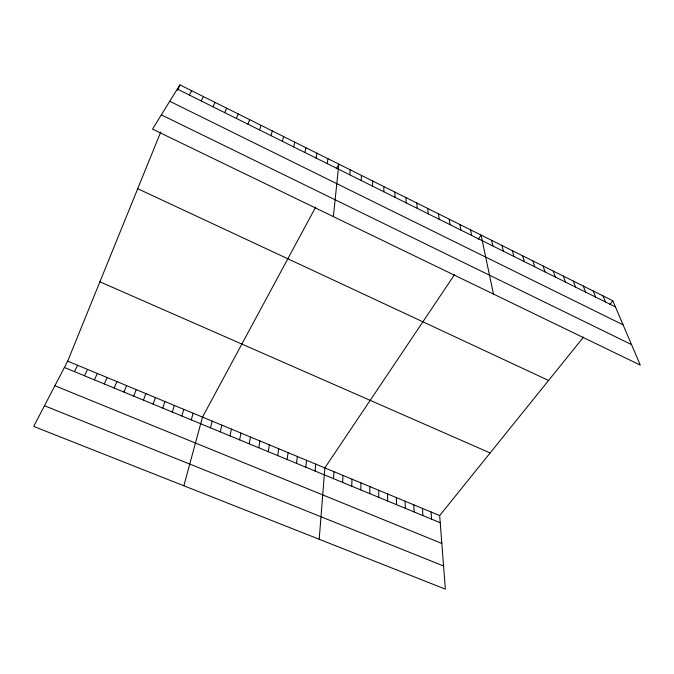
<?xml version="1.0" encoding="UTF-8"?>
<svg xmlns="http://www.w3.org/2000/svg" width="674" height="674" viewBox="0 0 674 674"><rect width="100%" height="100%" fill="white"/><g stroke="black" fill="none" stroke-linecap="round" stroke-linejoin="round"><path stroke-width="1.01" d="M378.729 497.328L378.754 490.268M369.773 493.629L369.883 486.586M372.562 186.15L372.671 181.003M360.775 489.905L360.969 482.887M351.727 486.173L352.013 479.163M361.222 180.506L361.458 175.417M342.636 482.416L343.007 475.431M333.495 478.641L333.959 471.674M349.806 174.836L350.185 169.789M319.198 539.276L324.868 467.899L454.554 274.621M315.095 471.033L315.735 464.108M333.352 216.607L338.845 164.136L336.377 168.702M305.819 467.208L306.552 460.3M296.501 463.358L297.327 456.466M327.261 163.622L327.926 158.685M287.132 459.483L288.059 452.625M277.722 455.599L278.741 448.758M268.26 451.69L269.373 444.865M316.14 158.095L316.94 153.209M258.757 447.763L259.962 440.964M249.203 443.812L250.509 437.038M304.951 152.526L305.895 147.699M239.599 439.844L240.997 433.087M229.944 435.859L231.443 429.127M293.696 146.932L294.774 142.155M220.238 431.849L221.847 425.142M210.49 427.822L212.192 421.132M282.372 141.304L283.594 136.578M183.85 485.777L202.495 417.113L315.735 207.002M191.264 419.877L193.168 413.238M270.982 135.634L272.347 130.975M181.795 415.968L183.8 409.345M172.274 412.033L174.381 405.445M259.524 129.939L261.032 125.33M162.712 408.082L164.919 401.51M153.099 404.114L155.416 397.567M247.99 124.201L249.65 119.652M143.436 400.12L145.862 393.599M133.73 396.11L136.258 389.614M236.389 118.43L238.2 113.94M583.549 337.059L439.675 515.559L445.362 589.143L33.7 426.431L67.686 361.154L160.749 131.969M177.633 90.392L179.882 84.857L612.801 300.764L640.3 365.114L152.535 129.122L179.882 84.857M123.974 392.083L126.602 385.612M114.167 388.03L116.905 381.585M104.318 383.961L107.158 377.541M224.712 112.625L226.675 108.194M94.411 379.866L97.368 373.472M84.461 375.755L87.519 369.386M212.967 106.787L215.082 102.414M74.452 371.618L77.628 365.283M201.147 100.906L203.422 96.593M189.259 94.992L191.686 90.746M478.279 239.253L481.084 235.074L493.452 294.066M609.717 304.597L612.801 300.764M44.467 405.748L443.576 565.991M54.889 385.739L441.832 543.446M64.401 367.465L440.232 522.738M67.686 361.154L439.675 515.559M99.904 281.808L490.133 452.962M137.715 188.703L548.569 380.456M161.347 114.866L631.53 344.591M169.738 101.277L623.096 324.86M177.296 89.044L615.438 306.931M603.019 295.878L605.555 302.011M593.179 290.974L595.605 297.066M583.28 286.037L585.605 292.095M573.33 281.075L575.537 287.09M563.312 276.079L565.419 282.052M553.244 271.058L555.241 276.997M543.118 266.011L544.996 271.9M532.932 260.922L534.693 266.778M522.679 255.817L524.338 261.622M512.375 250.677L513.908 256.44M502.004 245.504L503.427 251.225M491.582 240.306L492.879 245.985M470.536 229.809L471.598 235.394M459.921 224.518L460.856 230.061M449.238 219.193L450.055 224.686M438.496 213.835L439.187 219.277M427.695 208.443L428.251 213.843M416.818 203.017L417.248 208.376M431.099 511.996L431.571 519.157M405.883 197.566L406.178 202.866M422.48 508.415L422.876 515.568M413.819 504.826L414.131 511.954M405.116 501.212L405.344 508.322M394.88 192.082L395.04 197.33M396.371 497.581L396.514 504.674M387.584 493.932L387.643 501.009M383.809 186.555L383.835 191.753"/></g></svg>
